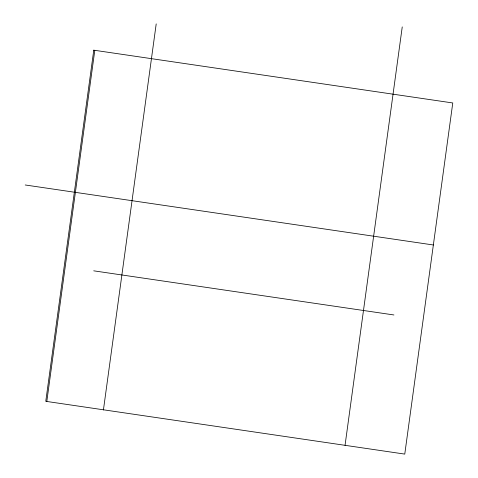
<?xml version="1.0" encoding="UTF-8"?>
<svg xmlns="http://www.w3.org/2000/svg" width="478" height="478" viewBox="0 0 478 478"><rect width="100%" height="100%" fill="white"/><g stroke="black" fill="none" stroke-linecap="round" stroke-linejoin="round"><path stroke-width="0.72" d="M46.802 401.466L94.799 50.327M103.427 409.975L156.204 23.9M345.05 445.317L402.243 26.911M25.226 184.98L433.379 244.987M93.724 270.829L393.92 314.966M93.766 50.178L45.768 401.317L404.77 454.1L452.774 102.961L93.766 50.178"/></g></svg>
